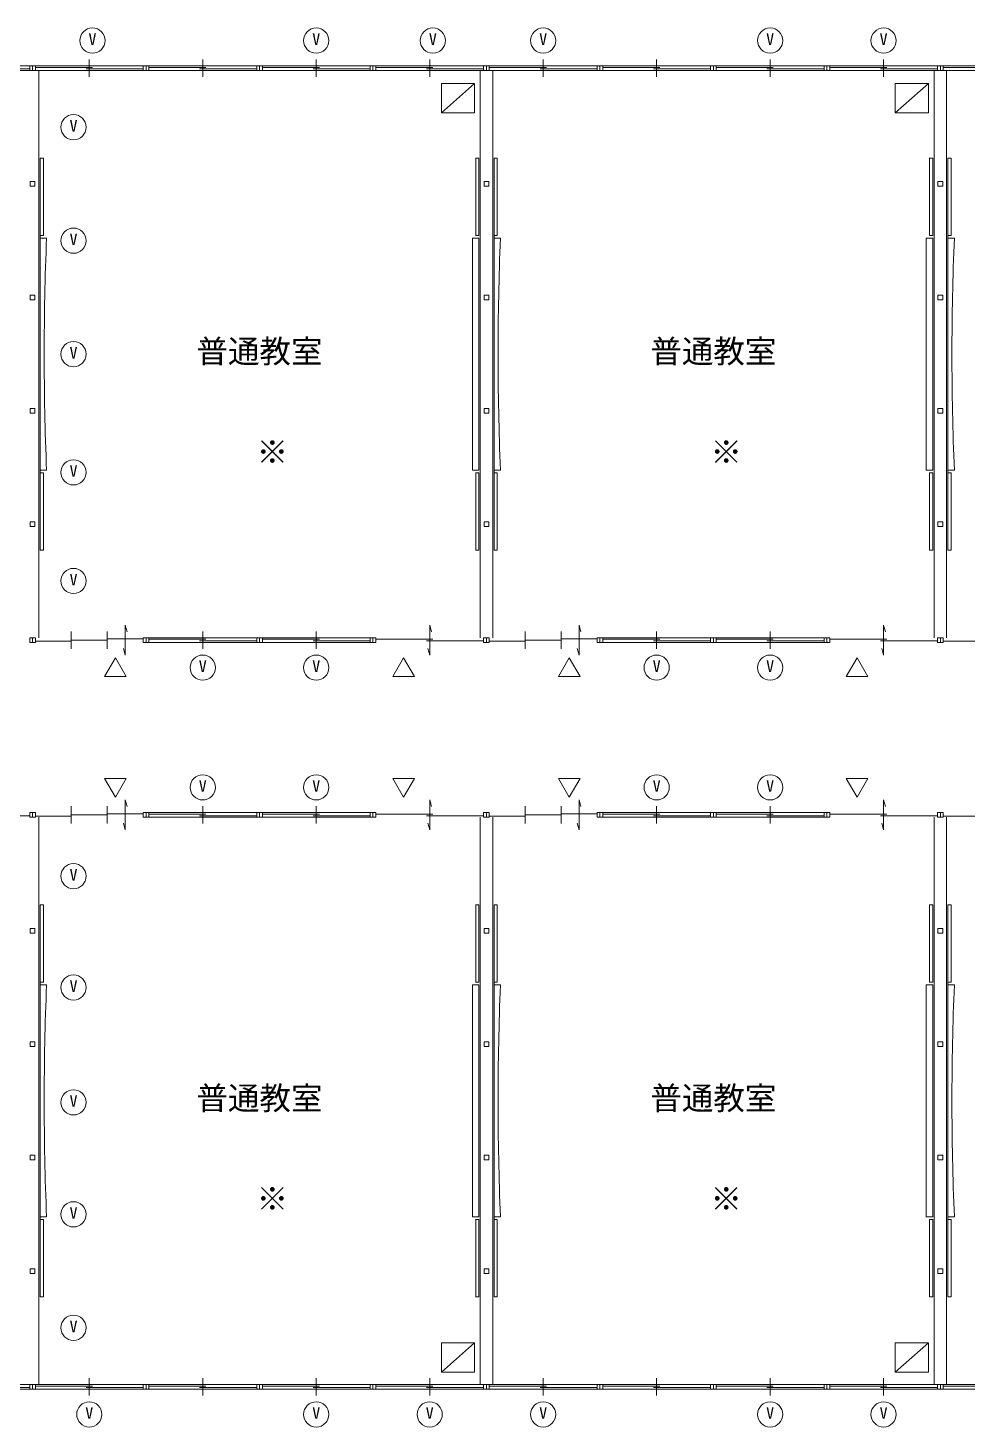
# Model space of a CAD drawing. Units: millimetres at full size, sheet at 1:100. Extents: x -84100 to 167013, y -59450 to 59350.
# Drawn here: x -45926 to -31030, y -37753 to -15553 of the extents above; entities that cross this region are included whole.
import ezdxf
from ezdxf.enums import TextEntityAlignment as Align

# ---------------------------------------------------------------- set-up
doc = ezdxf.new("R2010")
doc.units = ezdxf.units.MM
doc.header["$LTSCALE"] = 100
for name, color, linetype, lineweight in [('0-2_間仕切り', 5, 'Continuous', 9), ('0-4_通り芯', 3, 'Continuous', 9), ('0-7_作図線', 7, 'Continuous', 9), ('0-E_屋根', 2, 'Continuous', 9), ('3-1', 5, 'Continuous', 9), ('3-3', 4, 'Continuous', 9)]:
    doc.layers.add(name, color=color, linetype=linetype, lineweight=lineweight)
doc.layers.add('1-E', color=7, linetype='Continuous')
doc.layers.add('2-A', color=7, linetype='Continuous')
doc.styles.add('ＭＳ ゴシック', font='')
doc.styles.get('ＭＳ ゴシック').set_extended_font_data('MS Gothic')

msp = doc.modelspace()

# ---------------------------------------------------------------- linework, layer by layer
at = {"layer": '0-2_間仕切り'}
for p, q in [((-47608.5, -16153.3), (-45898.5, -16153.3)), ((-46803.5, -16203.3), (-45898.5, -16203.3)), ((-45808.5, -16153.3), (-44098.5, -16153.3)), ((-45808.5, -16178.3), (-44903.5, -16178.3)), ((-45003.5, -16203.3), (-44098.5, -16203.3)), ((-44953.5, -16053.3), (-44953.5, -16328.3)), ((-44008.5, -16153.3), (-42298.5, -16153.3)), ((-44008.5, -16178.3), (-43103.5, -16178.3)), ((-43203.5, -16203.3), (-42298.5, -16203.3)), ((-43153.5, -16053.3), (-43153.5, -16328.3)), ((-42208.5, -16153.3), (-40498.5, -16153.3)), ((-42208.5, -16178.3), (-41303.5, -16178.3)), ((-41403.5, -16203.3), (-40498.5, -16203.3)), ((-41353.5, -16053.3), (-41353.5, -16328.3)), ((-40408.5, -16153.3), (-38698.5, -16153.3)), ((-40408.5, -16178.3), (-39503.5, -16178.3)), ((-39603.5, -16203.3), (-38698.5, -16203.3)), ((-39553.5, -16053.3), (-39553.5, -16328.3)), ((-38608.5, -16153.3), (-36898.5, -16153.3)), ((-38608.5, -16178.3), (-37703.5, -16178.3)), ((-37803.5, -16203.3), (-36898.5, -16203.3)), ((-37753.5, -16053.3), (-37753.5, -16328.3)), ((-36808.5, -16153.3), (-35098.5, -16153.3)), ((-36808.5, -16178.3), (-35903.5, -16178.3)), ((-36003.5, -16203.3), (-35098.5, -16203.3)), ((-35953.5, -16053.3), (-35953.5, -16328.3)), ((-35008.5, -16153.3), (-33298.5, -16153.3)), ((-35008.5, -16178.3), (-34103.5, -16178.3)), ((-34203.5, -16203.3), (-33298.5, -16203.3)), ((-34153.5, -16053.3), (-34153.5, -16328.3)), ((-33208.5, -16153.3), (-31498.5, -16153.3)), ((-33208.5, -16178.3), (-32303.5, -16178.3)), ((-32403.5, -16203.3), (-31498.5, -16203.3)), ((-32353.5, -16053.3), (-32353.5, -16328.3)), ((-31408.5, -16153.3), (-29698.5, -16153.3)), ((-31408.5, -16178.3), (-30503.5, -16178.3)), ((-47608.5, -16228.3), (-45898.5, -16228.3)), ((-45808.5, -16228.3), (-44098.5, -16228.3)), ((-44008.5, -16228.3), (-42298.5, -16228.3)), ((-42208.5, -16228.3), (-40498.5, -16228.3)), ((-40408.5, -16228.3), (-38698.5, -16228.3)), ((-38608.5, -16228.3), (-36898.5, -16228.3)), ((-36808.5, -16228.3), (-35098.5, -16228.3)), ((-35008.5, -16228.3), (-33298.5, -16228.3)), ((-33208.5, -16228.3), (-31498.5, -16228.3)), ((-31408.5, -16228.3), (-29698.5, -16228.3)), ((-44383.5, -25028.3), (-44383.5, -25503.3)), ((-44383.5, -25028.3), (-44355.1, -25134.5)), ((-39553.5, -25028.3), (-39553.5, -25503.3)), ((-39553.5, -25028.3), (-39525.1, -25134.5)), ((-37183.5, -25028.3), (-37183.5, -25503.3)), ((-37183.5, -25028.3), (-37155.1, -25134.5)), ((-32353.5, -25028.3), (-32353.5, -25503.3)), ((-32353.5, -25028.3), (-32325.1, -25134.5)), ((-45808.5, -25284.6), (-45238.5, -25284.6)), ((-45238.5, -25128.3), (-45238.5, -25403.3)), ((-45238.5, -25265.8), (-44668.5, -25265.8)), ((-44668.5, -25128.3), (-44668.5, -25403.3)), ((-44668.5, -25247.1), (-44098.5, -25247.1)), ((-44008.5, -25228.3), (-42298.5, -25228.3)), ((-44008.5, -25253.3), (-43103.5, -25253.3)), ((-44008.5, -25303.3), (-42298.5, -25303.3)), ((-43203.5, -25278.3), (-42298.5, -25278.3)), ((-43153.5, -25128.3), (-43153.5, -25403.3)), ((-42208.5, -25228.3), (-40498.5, -25228.3)), ((-42208.5, -25253.3), (-41303.5, -25253.3)), ((-42208.5, -25303.3), (-40498.5, -25303.3)), ((-41403.5, -25278.3), (-40498.5, -25278.3)), ((-41353.5, -25128.3), (-41353.5, -25403.3)), ((-40408.5, -25253.3), (-39503.5, -25253.3)), ((-39603.5, -25278.3), (-38698.5, -25278.3)), ((-38608.5, -25284.6), (-38038.5, -25284.6)), ((-38038.5, -25128.3), (-38038.5, -25403.3)), ((-38038.5, -25265.8), (-37468.5, -25265.8)), ((-37468.5, -25128.3), (-37468.5, -25403.3)), ((-37468.5, -25247.1), (-36898.5, -25247.1)), ((-36808.5, -25228.3), (-35098.5, -25228.3)), ((-36808.5, -25253.3), (-35903.5, -25253.3)), ((-36808.5, -25303.3), (-35098.5, -25303.3)), ((-36003.5, -25278.3), (-35098.5, -25278.3)), ((-35953.5, -25128.3), (-35953.5, -25403.3)), ((-35008.5, -25228.3), (-33298.5, -25228.3)), ((-35008.5, -25253.3), (-34103.5, -25253.3)), ((-35008.5, -25303.3), (-33298.5, -25303.3)), ((-34203.5, -25278.3), (-33298.5, -25278.3)), ((-34153.5, -25128.3), (-34153.5, -25403.3)), ((-33208.5, -25253.3), (-32303.5, -25253.3)), ((-32403.5, -25278.3), (-31498.5, -25278.3)), ((-31408.5, -25284.6), (-30838.5, -25284.6)), ((-44383.5, -25503.3), (-44412, -25397.2)), ((-39553.5, -25503.3), (-39582, -25397.2)), ((-37183.5, -25503.3), (-37212, -25397.2)), ((-32353.5, -25503.3), (-32382, -25397.2)), ((-45238.5, -27903.3), (-45238.5, -28178.3)), ((-44668.5, -27903.3), (-44668.5, -28178.3)), ((-44383.5, -27803.3), (-44355.1, -27909.5)), ((-44383.5, -27803.3), (-44383.5, -28278.3)), ((-43153.5, -27903.3), (-43153.5, -28178.3)), ((-41353.5, -27903.3), (-41353.5, -28178.3)), ((-39553.5, -27803.3), (-39525.1, -27909.5)), ((-39553.5, -27803.3), (-39553.5, -28278.3)), ((-38038.5, -27903.3), (-38038.5, -28178.3)), ((-37468.5, -27903.3), (-37468.5, -28178.3)), ((-37183.5, -27803.3), (-37155.1, -27909.5)), ((-37183.5, -27803.3), (-37183.5, -28278.3)), ((-35953.5, -27903.3), (-35953.5, -28178.3)), ((-34153.5, -27903.3), (-34153.5, -28178.3)), ((-32353.5, -27803.3), (-32325.1, -27909.5)), ((-32353.5, -27803.3), (-32353.5, -28278.3)), ((-46803.5, -28053.3), (-45898.5, -28053.3)), ((-45808.5, -28059.6), (-45238.5, -28059.6)), ((-45238.5, -28040.8), (-44668.5, -28040.8)), ((-44668.5, -28022.1), (-44098.5, -28022.1)), ((-44383.5, -28278.3), (-44412, -28172.2)), ((-44008.5, -28003.3), (-42298.5, -28003.3)), ((-44008.5, -28028.3), (-43103.5, -28028.3)), ((-44008.5, -28078.3), (-42298.5, -28078.3)), ((-43203.5, -28053.3), (-42298.5, -28053.3)), ((-42208.5, -28003.3), (-40498.5, -28003.3)), ((-42208.5, -28028.3), (-41303.5, -28028.3)), ((-42208.5, -28078.3), (-40498.5, -28078.3)), ((-41403.5, -28053.3), (-40498.5, -28053.3)), ((-40408.5, -28028.3), (-39503.5, -28028.3)), ((-39603.5, -28053.3), (-38698.5, -28053.3)), ((-39553.5, -28278.3), (-39582, -28172.2)), ((-38608.5, -28059.6), (-38038.5, -28059.6)), ((-38038.5, -28040.8), (-37468.5, -28040.8)), ((-37468.5, -28022.1), (-36898.5, -28022.1)), ((-37183.5, -28278.3), (-37212, -28172.2)), ((-36808.5, -28003.3), (-35098.5, -28003.3)), ((-36808.5, -28028.3), (-35903.5, -28028.3)), ((-36808.5, -28078.3), (-35098.5, -28078.3)), ((-36003.5, -28053.3), (-35098.5, -28053.3)), ((-35008.5, -28003.3), (-33298.5, -28003.3)), ((-35008.5, -28028.3), (-34103.5, -28028.3)), ((-35008.5, -28078.3), (-33298.5, -28078.3)), ((-34203.5, -28053.3), (-33298.5, -28053.3)), ((-33208.5, -28028.3), (-32303.5, -28028.3)), ((-32403.5, -28053.3), (-31498.5, -28053.3)), ((-32353.5, -28278.3), (-32382, -28172.2)), ((-31408.5, -28059.6), (-30838.5, -28059.6)), ((-44953.5, -36978.3), (-44953.5, -37253.3)), ((-43153.5, -36978.3), (-43153.5, -37253.3)), ((-41353.5, -36978.3), (-41353.5, -37253.3)), ((-39553.5, -36978.3), (-39553.5, -37253.3)), ((-37753.5, -36978.3), (-37753.5, -37253.3)), ((-35953.5, -36978.3), (-35953.5, -37253.3)), ((-34153.5, -36978.3), (-34153.5, -37253.3)), ((-32353.5, -36978.3), (-32353.5, -37253.3)), ((-47608.5, -37078.3), (-45898.5, -37078.3)), ((-47608.5, -37153.3), (-45898.5, -37153.3)), ((-46803.5, -37128.3), (-45898.5, -37128.3)), ((-45808.5, -37078.3), (-44098.5, -37078.3)), ((-45808.5, -37103.3), (-44903.5, -37103.3)), ((-45808.5, -37153.3), (-44098.5, -37153.3)), ((-45003.5, -37128.3), (-44098.5, -37128.3)), ((-44008.5, -37078.3), (-42298.5, -37078.3)), ((-44008.5, -37103.3), (-43103.5, -37103.3)), ((-44008.5, -37153.3), (-42298.5, -37153.3)), ((-43203.5, -37128.3), (-42298.5, -37128.3)), ((-42208.5, -37078.3), (-40498.5, -37078.3)), ((-42208.5, -37103.3), (-41303.5, -37103.3)), ((-42208.5, -37153.3), (-40498.5, -37153.3)), ((-41403.5, -37128.3), (-40498.5, -37128.3)), ((-40408.5, -37078.3), (-38698.5, -37078.3)), ((-40408.5, -37103.3), (-39503.5, -37103.3)), ((-40408.5, -37153.3), (-38698.5, -37153.3)), ((-39603.5, -37128.3), (-38698.5, -37128.3)), ((-38608.5, -37078.3), (-36898.5, -37078.3)), ((-38608.5, -37103.3), (-37703.5, -37103.3)), ((-38608.5, -37153.3), (-36898.5, -37153.3)), ((-37803.5, -37128.3), (-36898.5, -37128.3)), ((-36808.5, -37078.3), (-35098.5, -37078.3)), ((-36808.5, -37103.3), (-35903.5, -37103.3)), ((-36808.5, -37153.3), (-35098.5, -37153.3)), ((-36003.5, -37128.3), (-35098.5, -37128.3)), ((-35008.5, -37078.3), (-33298.5, -37078.3)), ((-35008.5, -37103.3), (-34103.5, -37103.3)), ((-35008.5, -37153.3), (-33298.5, -37153.3)), ((-34203.5, -37128.3), (-33298.5, -37128.3)), ((-33208.5, -37078.3), (-31498.5, -37078.3)), ((-33208.5, -37103.3), (-32303.5, -37103.3)), ((-33208.5, -37153.3), (-31498.5, -37153.3)), ((-32403.5, -37128.3), (-31498.5, -37128.3)), ((-31408.5, -37078.3), (-29698.5, -37078.3)), ((-31408.5, -37103.3), (-30503.5, -37103.3)), ((-31408.5, -37153.3), (-29698.5, -37153.3))]:
    msp.add_line(p, q, dxfattribs=at)
at = {"layer": '0-4_通り芯'}
for p, q in [((-45753.5, -16228.3), (-45753.5, -25228.3)), ((-38753.5, -16228.3), (-38753.5, -25228.3)), ((-38553.5, -16228.3), (-38553.5, -25228.3)), ((-31553.5, -16228.3), (-31553.5, -25228.3)), ((-31353.5, -16228.3), (-31353.5, -25228.3)), ((-45753.5, -28078.3), (-45753.5, -37078.3)), ((-38753.5, -28078.3), (-38753.5, -37078.3)), ((-38553.5, -28078.3), (-38553.5, -37078.3)), ((-31553.5, -28078.3), (-31553.5, -37078.3)), ((-31353.5, -28078.3), (-31353.5, -37078.3))]:
    msp.add_line(p, q, dxfattribs=at)
at = {"layer": '0-7_作図線'}
for p, q in [((-45898.5, -16153.3), (-45808.5, -16153.3)), ((-45898.5, -16228.3), (-45898.5, -16153.3)), ((-45853.5, -16228.3), (-45853.5, -16153.3)), ((-45808.5, -16228.3), (-45808.5, -16153.3)), ((-44098.5, -16153.3), (-44008.5, -16153.3)), ((-44098.5, -16228.3), (-44098.5, -16153.3)), ((-44053.5, -16228.3), (-44053.5, -16153.3)), ((-44008.5, -16228.3), (-44008.5, -16153.3)), ((-42298.5, -16153.3), (-42208.5, -16153.3)), ((-42298.5, -16228.3), (-42298.5, -16153.3)), ((-42253.5, -16228.3), (-42253.5, -16153.3)), ((-42208.5, -16228.3), (-42208.5, -16153.3)), ((-40498.5, -16153.3), (-40408.5, -16153.3)), ((-40498.5, -16228.3), (-40498.5, -16153.3)), ((-40453.5, -16228.3), (-40453.5, -16153.3)), ((-40408.5, -16228.3), (-40408.5, -16153.3)), ((-38698.5, -16153.3), (-38608.5, -16153.3)), ((-38698.5, -16228.3), (-38698.5, -16153.3)), ((-38653.5, -16228.3), (-38653.5, -16153.3)), ((-38608.5, -16228.3), (-38608.5, -16153.3)), ((-36898.5, -16153.3), (-36808.5, -16153.3)), ((-36898.5, -16228.3), (-36898.5, -16153.3)), ((-36853.5, -16228.3), (-36853.5, -16153.3)), ((-36808.5, -16228.3), (-36808.5, -16153.3)), ((-35098.5, -16153.3), (-35008.5, -16153.3)), ((-35098.5, -16228.3), (-35098.5, -16153.3)), ((-35053.5, -16228.3), (-35053.5, -16153.3)), ((-35008.5, -16228.3), (-35008.5, -16153.3)), ((-33298.5, -16153.3), (-33208.5, -16153.3)), ((-33298.5, -16228.3), (-33298.5, -16153.3)), ((-33253.5, -16228.3), (-33253.5, -16153.3)), ((-33208.5, -16228.3), (-33208.5, -16153.3)), ((-31498.5, -16153.3), (-31408.5, -16153.3)), ((-31498.5, -16228.3), (-31498.5, -16153.3)), ((-31453.5, -16228.3), (-31453.5, -16153.3)), ((-31408.5, -16228.3), (-31408.5, -16153.3)), ((-45898.5, -16228.3), (-45808.5, -16228.3)), ((-44098.5, -16228.3), (-44008.5, -16228.3)), ((-42298.5, -16228.3), (-42208.5, -16228.3)), ((-40498.5, -16228.3), (-40408.5, -16228.3)), ((-38698.5, -16228.3), (-38608.5, -16228.3)), ((-36898.5, -16228.3), (-36808.5, -16228.3)), ((-35098.5, -16228.3), (-35008.5, -16228.3)), ((-33298.5, -16228.3), (-33208.5, -16228.3)), ((-31498.5, -16228.3), (-31408.5, -16228.3)), ((-45898.5, -25228.3), (-45808.5, -25228.3)), ((-45898.5, -25303.3), (-45898.5, -25228.3)), ((-45898.5, -25303.3), (-45808.5, -25303.3)), ((-45853.5, -25303.3), (-45853.5, -25228.3)), ((-45808.5, -25303.3), (-45808.5, -25228.3)), ((-44098.5, -25228.3), (-44008.5, -25228.3)), ((-44098.5, -25303.3), (-44098.5, -25228.3)), ((-44098.5, -25303.3), (-44008.5, -25303.3)), ((-44053.5, -25303.3), (-44053.5, -25228.3)), ((-44008.5, -25303.3), (-44008.5, -25228.3)), ((-42298.5, -25228.3), (-42208.5, -25228.3)), ((-42298.5, -25303.3), (-42298.5, -25228.3)), ((-42298.5, -25303.3), (-42208.5, -25303.3)), ((-42253.5, -25303.3), (-42253.5, -25228.3)), ((-42208.5, -25303.3), (-42208.5, -25228.3)), ((-40498.5, -25228.3), (-40408.5, -25228.3)), ((-40498.5, -25303.3), (-40498.5, -25228.3)), ((-40498.5, -25303.3), (-40408.5, -25303.3)), ((-40453.5, -25303.3), (-40453.5, -25228.3)), ((-40408.5, -25303.3), (-40408.5, -25228.3)), ((-38698.5, -25228.3), (-38608.5, -25228.3)), ((-38698.5, -25303.3), (-38698.5, -25228.3)), ((-38698.5, -25303.3), (-38608.5, -25303.3)), ((-38653.5, -25303.3), (-38653.5, -25228.3)), ((-38608.5, -25303.3), (-38608.5, -25228.3)), ((-36898.5, -25228.3), (-36808.5, -25228.3)), ((-36898.5, -25303.3), (-36898.5, -25228.3)), ((-36898.5, -25303.3), (-36808.5, -25303.3)), ((-36853.5, -25303.3), (-36853.5, -25228.3)), ((-36808.5, -25303.3), (-36808.5, -25228.3)), ((-35098.5, -25228.3), (-35008.5, -25228.3)), ((-35098.5, -25303.3), (-35098.5, -25228.3)), ((-35098.5, -25303.3), (-35008.5, -25303.3)), ((-35053.5, -25303.3), (-35053.5, -25228.3)), ((-35008.5, -25303.3), (-35008.5, -25228.3)), ((-33298.5, -25228.3), (-33208.5, -25228.3)), ((-33298.5, -25303.3), (-33298.5, -25228.3)), ((-33298.5, -25303.3), (-33208.5, -25303.3)), ((-33253.5, -25303.3), (-33253.5, -25228.3)), ((-33208.5, -25303.3), (-33208.5, -25228.3)), ((-31498.5, -25228.3), (-31408.5, -25228.3)), ((-31498.5, -25303.3), (-31498.5, -25228.3)), ((-31498.5, -25303.3), (-31408.5, -25303.3)), ((-31453.5, -25303.3), (-31453.5, -25228.3)), ((-31408.5, -25303.3), (-31408.5, -25228.3)), ((-45898.5, -28003.3), (-45808.5, -28003.3)), ((-45898.5, -28078.3), (-45898.5, -28003.3)), ((-45898.5, -28078.3), (-45808.5, -28078.3)), ((-45853.5, -28078.3), (-45853.5, -28003.3)), ((-45808.5, -28078.3), (-45808.5, -28003.3)), ((-44098.5, -28003.3), (-44008.5, -28003.3)), ((-44098.5, -28078.3), (-44098.5, -28003.3)), ((-44098.5, -28078.3), (-44008.5, -28078.3)), ((-44053.5, -28078.3), (-44053.5, -28003.3)), ((-44008.5, -28078.3), (-44008.5, -28003.3)), ((-42298.5, -28003.3), (-42208.5, -28003.3)), ((-42298.5, -28078.3), (-42298.5, -28003.3)), ((-42298.5, -28078.3), (-42208.5, -28078.3)), ((-42253.5, -28078.3), (-42253.5, -28003.3)), ((-42208.5, -28078.3), (-42208.5, -28003.3)), ((-40498.5, -28003.3), (-40408.5, -28003.3)), ((-40498.5, -28078.3), (-40498.5, -28003.3)), ((-40498.5, -28078.3), (-40408.5, -28078.3)), ((-40453.5, -28078.3), (-40453.5, -28003.3)), ((-40408.5, -28078.3), (-40408.5, -28003.3)), ((-38698.5, -28003.3), (-38608.5, -28003.3)), ((-38698.5, -28078.3), (-38698.5, -28003.3)), ((-38698.5, -28078.3), (-38608.5, -28078.3)), ((-38653.5, -28078.3), (-38653.5, -28003.3)), ((-38608.5, -28078.3), (-38608.5, -28003.3)), ((-36898.5, -28003.3), (-36808.5, -28003.3)), ((-36898.5, -28078.3), (-36898.5, -28003.3)), ((-36898.5, -28078.3), (-36808.5, -28078.3)), ((-36853.5, -28078.3), (-36853.5, -28003.3)), ((-36808.5, -28078.3), (-36808.5, -28003.3)), ((-35098.5, -28003.3), (-35008.5, -28003.3)), ((-35098.5, -28078.3), (-35098.5, -28003.3)), ((-35098.5, -28078.3), (-35008.5, -28078.3)), ((-35053.5, -28078.3), (-35053.5, -28003.3)), ((-35008.5, -28078.3), (-35008.5, -28003.3)), ((-33298.5, -28003.3), (-33208.5, -28003.3)), ((-33298.5, -28078.3), (-33298.5, -28003.3)), ((-33298.5, -28078.3), (-33208.5, -28078.3)), ((-33253.5, -28078.3), (-33253.5, -28003.3)), ((-33208.5, -28078.3), (-33208.5, -28003.3)), ((-31498.5, -28003.3), (-31408.5, -28003.3)), ((-31498.5, -28078.3), (-31498.5, -28003.3)), ((-31498.5, -28078.3), (-31408.5, -28078.3)), ((-31453.5, -28078.3), (-31453.5, -28003.3)), ((-31408.5, -28078.3), (-31408.5, -28003.3)), ((-45898.5, -37153.3), (-45898.5, -37078.3)), ((-45898.5, -37078.3), (-45808.5, -37078.3)), ((-45898.5, -37153.3), (-45808.5, -37153.3)), ((-45853.5, -37153.3), (-45853.5, -37078.3)), ((-45808.5, -37153.3), (-45808.5, -37078.3)), ((-44098.5, -37153.3), (-44098.5, -37078.3)), ((-44098.5, -37078.3), (-44008.5, -37078.3)), ((-44098.5, -37153.3), (-44008.5, -37153.3)), ((-44053.5, -37153.3), (-44053.5, -37078.3)), ((-44008.5, -37153.3), (-44008.5, -37078.3)), ((-42298.5, -37153.3), (-42298.5, -37078.3)), ((-42298.5, -37078.3), (-42208.5, -37078.3)), ((-42298.5, -37153.3), (-42208.5, -37153.3)), ((-42253.5, -37153.3), (-42253.5, -37078.3)), ((-42208.5, -37153.3), (-42208.5, -37078.3)), ((-40498.5, -37153.3), (-40498.5, -37078.3)), ((-40498.5, -37078.3), (-40408.5, -37078.3)), ((-40498.5, -37153.3), (-40408.5, -37153.3)), ((-40453.5, -37153.3), (-40453.5, -37078.3)), ((-40408.5, -37153.3), (-40408.5, -37078.3)), ((-38698.5, -37153.3), (-38698.5, -37078.3)), ((-38698.5, -37078.3), (-38608.5, -37078.3)), ((-38698.5, -37153.3), (-38608.5, -37153.3)), ((-38653.5, -37153.3), (-38653.5, -37078.3)), ((-38608.5, -37153.3), (-38608.5, -37078.3)), ((-36898.5, -37153.3), (-36898.5, -37078.3)), ((-36898.5, -37078.3), (-36808.5, -37078.3)), ((-36898.5, -37153.3), (-36808.5, -37153.3)), ((-36853.5, -37153.3), (-36853.5, -37078.3)), ((-36808.5, -37153.3), (-36808.5, -37078.3)), ((-35098.5, -37153.3), (-35098.5, -37078.3)), ((-35098.5, -37078.3), (-35008.5, -37078.3)), ((-35098.5, -37153.3), (-35008.5, -37153.3)), ((-35053.5, -37153.3), (-35053.5, -37078.3)), ((-35008.5, -37153.3), (-35008.5, -37078.3)), ((-33298.5, -37153.3), (-33298.5, -37078.3)), ((-33298.5, -37078.3), (-33208.5, -37078.3)), ((-33298.5, -37153.3), (-33208.5, -37153.3)), ((-33253.5, -37153.3), (-33253.5, -37078.3)), ((-33208.5, -37153.3), (-33208.5, -37078.3)), ((-31498.5, -37153.3), (-31498.5, -37078.3)), ((-31498.5, -37078.3), (-31408.5, -37078.3)), ((-31498.5, -37153.3), (-31408.5, -37153.3)), ((-31453.5, -37153.3), (-31453.5, -37078.3)), ((-31408.5, -37153.3), (-31408.5, -37078.3))]:
    msp.add_line(p, q, dxfattribs=at)
for points in [[(-45891, -18065.8), (-45816, -18065.8), (-45816, -17990.8), (-45891, -17990.8)], [(-38691, -18065.8), (-38616, -18065.8), (-38616, -17990.8), (-38691, -17990.8)], [(-31491, -18065.8), (-31416, -18065.8), (-31416, -17990.8), (-31491, -17990.8)], [(-45891, -19865.8), (-45816, -19865.8), (-45816, -19790.8), (-45891, -19790.8)], [(-38691, -19865.8), (-38616, -19865.8), (-38616, -19790.8), (-38691, -19790.8)], [(-31491, -19865.8), (-31416, -19865.8), (-31416, -19790.8), (-31491, -19790.8)], [(-45891, -21665.8), (-45816, -21665.8), (-45816, -21590.8), (-45891, -21590.8)], [(-38691, -21665.8), (-38616, -21665.8), (-38616, -21590.8), (-38691, -21590.8)], [(-31491, -21665.8), (-31416, -21665.8), (-31416, -21590.8), (-31491, -21590.8)], [(-45891, -23465.8), (-45816, -23465.8), (-45816, -23390.8), (-45891, -23390.8)], [(-38691, -23465.8), (-38616, -23465.8), (-38616, -23390.8), (-38691, -23390.8)], [(-31491, -23465.8), (-31416, -23465.8), (-31416, -23390.8), (-31491, -23390.8)], [(-45891, -29915.8), (-45816, -29915.8), (-45816, -29840.8), (-45891, -29840.8)], [(-38691, -29915.8), (-38616, -29915.8), (-38616, -29840.8), (-38691, -29840.8)], [(-31491, -29915.8), (-31416, -29915.8), (-31416, -29840.8), (-31491, -29840.8)], [(-45891, -31715.8), (-45816, -31715.8), (-45816, -31640.8), (-45891, -31640.8)], [(-38691, -31715.8), (-38616, -31715.8), (-38616, -31640.8), (-38691, -31640.8)], [(-31491, -31715.8), (-31416, -31715.8), (-31416, -31640.8), (-31491, -31640.8)], [(-45891, -33515.8), (-45816, -33515.8), (-45816, -33440.8), (-45891, -33440.8)], [(-38691, -33515.8), (-38616, -33515.8), (-38616, -33440.8), (-38691, -33440.8)], [(-31491, -33515.8), (-31416, -33515.8), (-31416, -33440.8), (-31491, -33440.8)], [(-45891, -35315.8), (-45816, -35315.8), (-45816, -35240.8), (-45891, -35240.8)], [(-38691, -35315.8), (-38616, -35315.8), (-38616, -35240.8), (-38691, -35240.8)], [(-31491, -35315.8), (-31416, -35315.8), (-31416, -35240.8), (-31491, -35240.8)]]:
    msp.add_lwpolyline(points, close=True, dxfattribs=at)
at = {"layer": '0-E_屋根'}
for p, q in [((-39368.1, -16897.6), (-39368.1, -16432.3)), ((-38841.4, -16432.3), (-39368.1, -16432.3)), ((-38841.4, -16432.3), (-39368.1, -16897.6)), ((-38841.4, -16897.6), (-38841.4, -16432.3)), ((-31641.4, -16432.3), (-32168.1, -16897.6)), ((-31641.4, -16432.3), (-32168.1, -16432.3)), ((-32168.1, -16897.6), (-32168.1, -16432.3)), ((-31641.4, -16897.6), (-31641.4, -16432.3)), ((-38841.4, -16897.6), (-39368.1, -16897.6)), ((-31641.4, -16897.6), (-32168.1, -16897.6)), ((-45733.5, -23837.4), (-45733.5, -17619.2)), ((-38773.5, -17619.2), (-38824.7, -17619.2)), ((-38823.5, -17619.2), (-38823.5, -18846.5)), ((-38773.5, -17619.2), (-38773.5, -18846.5)), ((-38533.5, -23837.4), (-38533.5, -17619.2)), ((-31573.5, -17619.2), (-31624.7, -17619.2)), ((-31623.5, -17619.2), (-31623.5, -18846.5)), ((-31573.5, -17619.2), (-31573.5, -18846.5)), ((-31333.5, -23837.4), (-31333.5, -17619.2)), ((-45682.4, -18846.5), (-45733.5, -18846.5)), ((-38773.5, -18846.5), (-38824.7, -18846.5)), ((-38482.4, -18846.5), (-38533.5, -18846.5)), ((-31573.5, -18846.5), (-31624.7, -18846.5)), ((-31282.4, -18846.5), (-31333.5, -18846.5)), ((-45631.3, -18887.4), (-45733.5, -18887.4)), ((-38773.5, -18887.4), (-38875.8, -18887.4)), ((-38875.8, -22569.2), (-38875.8, -18887.4)), ((-38773.5, -22569.2), (-38773.5, -18887.4)), ((-38431.2, -18887.4), (-38533.5, -18887.4)), ((-31675.8, -22569.2), (-31675.8, -18887.4)), ((-31573.5, -18887.4), (-31675.8, -18887.4)), ((-31573.5, -22569.2), (-31573.5, -18887.4)), ((-31231.3, -18887.4), (-31333.5, -18887.4)), ((-45631.3, -22569.2), (-45733.5, -22569.2)), ((-45682.4, -22610.1), (-45733.5, -22610.1)), ((-38773.5, -22569.2), (-38875.8, -22569.2)), ((-38773.5, -22610.1), (-38824.7, -22610.1)), ((-38823.5, -22610.1), (-38823.5, -23837.4)), ((-38431.2, -22569.2), (-38533.5, -22569.2)), ((-38482.4, -22610.1), (-38533.5, -22610.1)), ((-31573.5, -22569.2), (-31675.8, -22569.2)), ((-31573.5, -22610.1), (-31624.7, -22610.1)), ((-31623.5, -22610.1), (-31623.5, -23837.4)), ((-31573.5, -22610.1), (-31573.5, -23837.4)), ((-31231.3, -22569.2), (-31333.5, -22569.2)), ((-31282.4, -22610.1), (-31333.5, -22610.1)), ((-31573.5, -23837.4), (-31624.7, -23837.4)), ((-45682.4, -29469.2), (-45733.5, -29469.2)), ((-45733.5, -35687.4), (-45733.5, -29469.2)), ((-45682.4, -30696.5), (-45682.4, -29469.2)), ((-38773.5, -29469.2), (-38824.7, -29469.2)), ((-38823.5, -29469.2), (-38823.5, -30696.5)), ((-38773.5, -29469.2), (-38773.5, -30696.5)), ((-38533.5, -35687.4), (-38533.5, -29469.2)), ((-31573.5, -29469.2), (-31624.7, -29469.2)), ((-31623.5, -29469.2), (-31623.5, -30696.5)), ((-31573.5, -29469.2), (-31573.5, -30696.5)), ((-31333.5, -35687.4), (-31333.5, -29469.2)), ((-45682.4, -30696.5), (-45733.5, -30696.5)), ((-45631.3, -30737.4), (-45733.5, -30737.4)), ((-38875.8, -34419.2), (-38875.8, -30737.4)), ((-38773.5, -30737.4), (-38875.8, -30737.4)), ((-38773.5, -30696.5), (-38824.7, -30696.5)), ((-38773.5, -34419.2), (-38773.5, -30737.4)), ((-38482.4, -30696.5), (-38533.5, -30696.5)), ((-38431.2, -30737.4), (-38533.5, -30737.4)), ((-31573.5, -30737.4), (-31675.8, -30737.4)), ((-31675.8, -34419.2), (-31675.8, -30737.4)), ((-31573.5, -30696.5), (-31624.7, -30696.5)), ((-31573.5, -34419.2), (-31573.5, -30737.4)), ((-31282.4, -30696.5), (-31333.5, -30696.5)), ((-31231.3, -30737.4), (-31333.5, -30737.4)), ((-45631.3, -34419.2), (-45733.5, -34419.2)), ((-45682.4, -34460.1), (-45733.5, -34460.1)), ((-45682.4, -34460.1), (-45682.4, -35687.4)), ((-38773.5, -34419.2), (-38875.8, -34419.2)), ((-38773.5, -34460.1), (-38824.7, -34460.1)), ((-38823.5, -34460.1), (-38823.5, -35687.4)), ((-38773.5, -34460.1), (-38773.5, -35687.4)), ((-38431.2, -34419.2), (-38533.5, -34419.2)), ((-38482.4, -34460.1), (-38533.5, -34460.1)), ((-31573.5, -34419.2), (-31675.8, -34419.2)), ((-31573.5, -34460.1), (-31624.7, -34460.1)), ((-31623.5, -34460.1), (-31623.5, -35687.4)), ((-31231.3, -34419.2), (-31333.5, -34419.2)), ((-31282.4, -34460.1), (-31333.5, -34460.1)), ((-45682.4, -35687.4), (-45733.5, -35687.4)), ((-38773.5, -35687.4), (-38824.7, -35687.4)), ((-39368.1, -36881.6), (-39368.1, -36416.3)), ((-38841.4, -36416.3), (-39368.1, -36416.3)), ((-38841.4, -36416.3), (-39368.1, -36881.6)), ((-38841.4, -36881.6), (-38841.4, -36416.3)), ((-31641.4, -36416.3), (-32168.1, -36881.6)), ((-31641.4, -36416.3), (-32168.1, -36416.3)), ((-32168.1, -36881.6), (-32168.1, -36416.3)), ((-31641.4, -36881.6), (-31641.4, -36416.3)), ((-38841.4, -36881.6), (-39368.1, -36881.6)), ((-31641.4, -36881.6), (-32168.1, -36881.6))]:
    msp.add_line(p, q, dxfattribs=at)
for points in [[(-45682.4, -18846.5), (-45682.4, -17619.2), (-45733.5, -17619.2)], [(-38482.4, -18846.5), (-38482.4, -17619.2), (-38533.5, -17619.2)], [(-31282.4, -18846.5), (-31282.4, -17619.2), (-31333.5, -17619.2)], [(-45682.4, -22610.1), (-45682.4, -23837.4), (-45733.5, -23837.4)], [(-38773.5, -22610.1), (-38773.5, -23837.4), (-38824.7, -23837.4)], [(-38482.4, -22610.1), (-38482.4, -23837.4), (-38533.5, -23837.4)], [(-31282.4, -22610.1), (-31282.4, -23837.4), (-31333.5, -23837.4)], [(-38482.4, -30696.5), (-38482.4, -29469.2), (-38533.5, -29469.2)], [(-31282.4, -30696.5), (-31282.4, -29469.2), (-31333.5, -29469.2)], [(-38482.4, -34460.1), (-38482.4, -35687.4), (-38533.5, -35687.4)], [(-31573.5, -34460.1), (-31573.5, -35687.4), (-31624.7, -35687.4)], [(-31282.4, -34460.1), (-31282.4, -35687.4), (-31333.5, -35687.4)]]:
    msp.add_lwpolyline(points, dxfattribs=at)
for centre in [(-904.9, -20728.3), (6295.1, -20728.3), (13495.1, -20728.3), (-904.9, -32578.3), (6295.1, -32578.3), (13495.1, -32578.3)]:
    msp.add_arc(centre, 44764.2, 177.64308, 182.35693, dxfattribs=at)
at = {"layer": '3-1'}
for p, q in [((-44539.9, -25545.7), (-44713.1, -25845.7)), ((-44539.9, -25545.7), (-44366.7, -25845.7)), ((-39967.4, -25545.7), (-40140.6, -25845.7)), ((-39967.4, -25545.7), (-39794.2, -25845.7)), ((-37339.1, -25545.7), (-37512.3, -25845.7)), ((-37339.1, -25545.7), (-37165.9, -25845.7)), ((-32775.1, -25545.7), (-32948.3, -25845.7)), ((-32775.1, -25545.7), (-32601.9, -25845.7)), ((-44713.1, -25845.7), (-44366.7, -25845.7)), ((-40140.6, -25845.7), (-39794.2, -25845.7)), ((-37512.3, -25845.7), (-37165.9, -25845.7)), ((-32948.3, -25845.7), (-32601.9, -25845.7)), ((-44713.1, -27461), (-44366.7, -27461)), ((-44539.9, -27761), (-44713.1, -27461)), ((-44539.9, -27761), (-44366.7, -27461)), ((-40140.6, -27461), (-39794.2, -27461)), ((-39967.4, -27761), (-40140.6, -27461)), ((-39967.4, -27761), (-39794.2, -27461)), ((-37512.3, -27461), (-37165.9, -27461)), ((-37339.1, -27761), (-37512.3, -27461)), ((-37339.1, -27761), (-37165.9, -27461)), ((-32948.3, -27461), (-32601.9, -27461)), ((-32775.1, -27761), (-32948.3, -27461)), ((-32775.1, -27761), (-32601.9, -27461))]:
    msp.add_line(p, q, dxfattribs=at)
at = {"layer": '3-3'}
for centre in [(-44903.5, -15753.3), (-41353.5, -15753.3), (-39503.5, -15753.3), (-37753.5, -15753.3), (-34153.5, -15753.3), (-32353.5, -15753.3), (-45203.5, -17128.3), (-45203.5, -18928.3), (-45203.5, -20728.3), (-45203.5, -22604.6), (-45203.5, -24328.3), (-43153.5, -25703.3), (-41353.5, -25703.3), (-35953.5, -25703.3), (-34153.5, -25703.3), (-43153.5, -27603.3), (-41353.5, -27603.3), (-35953.5, -27603.3), (-34153.5, -27603.3), (-45203.5, -29011.6), (-45203.5, -30778.3), (-45203.5, -32601.8), (-45203.5, -34378.3), (-45203.5, -36178.3), (-44953.5, -37553.3), (-41353.5, -37553.3), (-39553.5, -37553.3), (-37753.5, -37553.3), (-34153.5, -37553.3), (-32353.5, -37553.3)]:
    msp.add_circle(centre, 200, dxfattribs=at)

# ---------------------------------------------------------------- texts
at = {"layer": '1-E', "style": 'ＭＳ ゴシック'}
for p in [(-43253.5, -20978.3), (-36053.5, -20978.3), (-43253.5, -32828.3), (-36053.5, -32828.3)]:
    msp.add_text('普通教室', height=366.6, dxfattribs=at).set_placement(p, align=Align.BOTTOM_LEFT)
at = {"layer": '2-A', "style": 'ＭＳ ゴシック'}
for p in [(-42299.8, -22574.5), (-35099.8, -22574.5), (-42299.8, -34424.5), (-35099.8, -34424.5)]:
    msp.add_text('※', height=366.6, dxfattribs=at).set_placement(p, align=Align.BOTTOM_LEFT)
at = {"layer": '3-3', "style": 'ＭＳ ゴシック'}
for p in [(-44966, -15878.3), (-41416, -15878.3), (-39566, -15878.3), (-37816, -15878.3), (-34216, -15878.3), (-32416, -15878.3), (-45266, -17253.3), (-45266, -19053.3), (-45266, -20853.3), (-45266, -22729.6), (-45266, -24453.3), (-43216, -25828.3), (-41416, -25828.3), (-36016, -25828.3), (-34216, -25828.3), (-43216, -27728.3), (-41416, -27728.3), (-36016, -27728.3), (-34216, -27728.3), (-45266, -29136.6), (-45266, -30903.3), (-45266, -32726.8), (-45266, -34503.3), (-45266, -36303.3), (-45016, -37678.3), (-41416, -37678.3), (-39616, -37678.3), (-37816, -37678.3), (-34216, -37678.3), (-32416, -37678.3)]:
    msp.add_text('V', height=183.3, dxfattribs=at).set_placement(p, align=Align.BOTTOM_LEFT)

doc.saveas('drawing.dxf')
